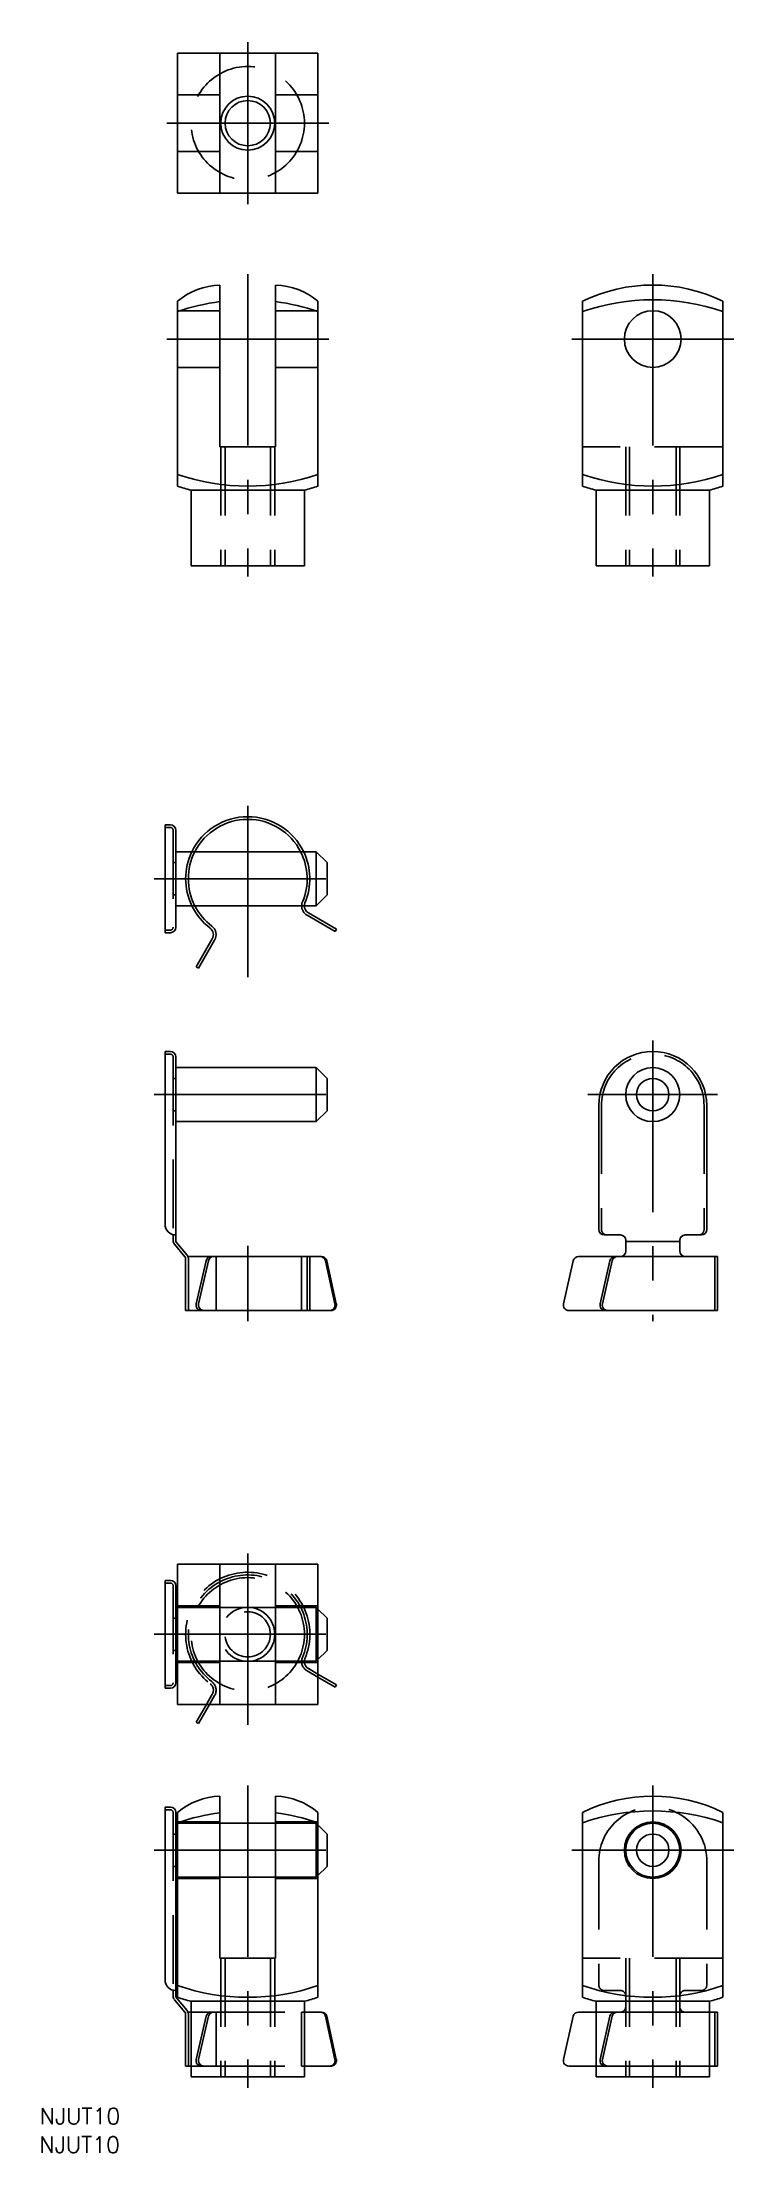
# Model space of a CAD drawing. Extents: x -38 to 90, y -96 to 295.
import ezdxf

# ---------------------------------------------------------------- set-up
doc = ezdxf.new("R2010")
doc.units = 0
doc.linetypes.add('CENTER', pattern=[50.8, 31.75, -6.35, 6.35, -6.35])
doc.linetypes.add('DASHED', pattern=[19.05, 12.7, -6.35])
doc.layers.get('0').update_dxf_attribs({"linetype": 'CONTINUOUS'})
doc.layers.add('CENTER', color=1, linetype='CENTER')
doc.styles.get("Standard").update_dxf_attribs({"font": 'txt.shx', "height": 3, "bigfont": 'bigfont.shx'})

msp = doc.modelspace()

# ---------------------------------------------------------------- linework, layer by layer
at = {"color": 7, "linetype": 'CONTINUOUS'}
for p, q in [((-13, 267), (-13, 293)), ((-13, 293), (13, 293)), ((-5.15, 267), (-5.15, 293)), ((5.15, 267), (5.15, 293)), ((13, 293), (13, 267)), ((13, 267), (-13, 267)), ((-13, 247), (-13, 212.74)), ((-5.15, 220), (-5.15, 250)), ((5.15, 220), (5.15, 250)), ((13, 212.74), (13, 247)), ((62, 212.74), (62, 247)), ((88, 247), (88, 212.74)), ((-5.15, 220), (5.15, 220)), ((-10.5, 212), (-10.5, 198)), ((-10.5, 212), (10.5, 212)), ((10.5, 198), (10.5, 212)), ((85.5, 212), (64.5, 212)), ((64.5, 212), (64.5, 198)), ((85.5, 198), (85.5, 212)), ((-10.5, 198), (10.5, 198)), ((64.5, 198), (85.5, 198)), ((-15.32, 150), (-15.32, 130)), ((-14.32, 150), (-15.32, 150)), ((-13.32, 149), (-13.32, 131)), ((-13.32, 145), (12.68, 145)), ((14.68, 143), (12.68, 145)), ((12.68, 145), (12.68, 135)), ((14.68, 143), (14.68, 137)), ((12.68, 135), (14.68, 137)), ((-13.32, 135), (12.68, 135)), ((10.98, 133.23), (16.18, 130.23)), ((11.23, 133.66), (16.43, 130.66)), ((-14.32, 130), (-15.32, 130)), ((16.18, 130.23), (16.43, 130.66)), ((-6.56, 128.89), (-9.56, 123.7)), ((-6.13, 128.64), (-9.12, 123.45)), ((-9.56, 123.7), (-9.12, 123.45)), ((-15.32, 76), (-15.32, 108)), ((-15.32, 108), (-14.32, 108)), ((-13.32, 107), (-13.32, 72.95)), ((-13.32, 105), (12.68, 105)), ((12.68, 105), (12.68, 95)), ((14.68, 103), (12.68, 105)), ((14.68, 103), (14.68, 97)), ((65, 98), (65, 75)), ((85, 98), (85, 75)), ((-13.32, 95), (12.68, 95)), ((12.68, 95), (14.68, 97)), ((-13.82, 74.06), (-13.82, 72.95)), ((-11.62, 69.96), (-13.58, 72.3)), ((-11.23, 70.28), (-13.2, 72.63)), ((69, 74), (66, 74)), ((70, 73), (70, 71)), ((80, 72.77), (70, 72.77)), ((80, 73), (80, 71)), ((84, 74), (81, 74)), ((-11.5, 69.64), (-11.5, 60)), ((-11.07, 70), (13.65, 70)), ((-7.72, 69.22), (-9.53, 61.22)), ((-7.29, 69.22), (-9.1, 61.22)), ((-5.86, 60), (-5.86, 70)), ((9.98, 60), (9.98, 70)), ((14.38, 69.22), (16.15, 61.22)), ((14.63, 69.22), (16.4, 61.22)), ((60.29, 69.22), (58.47, 61.22)), ((61.26, 70), (87, 70)), ((67.07, 69.22), (65.25, 61.22)), ((67.5, 69.22), (65.69, 61.22)), ((87, 70), (87, 60)), ((-11.5, 60), (15.43, 60)), ((87, 60), (59.45, 60)), ((-13, -13), (-13, 13)), ((-13, 13), (13, 13)), ((-5.15, -13), (-5.15, 13)), ((5.15, -13), (5.15, 13)), ((13, 13), (13, -13)), ((-15.32, 10), (-15.32, -10)), ((-14.32, 10), (-15.32, 10)), ((-13.32, 9), (-13.32, -9)), ((-13.32, 5), (-13, 5)), ((-5.15, 5), (5.15, 5)), ((14.68, 3), (13, 4.68)), ((14.68, 3), (14.68, -3)), ((13, -4.68), (14.68, -3)), ((-13.32, -5), (-13, -5)), ((-5.15, -5), (5.15, -5)), ((13, -7.36), (16.43, -9.34)), ((-14.32, -10), (-15.32, -10)), ((13, -7.94), (16.18, -9.77)), ((16.18, -9.77), (16.43, -9.34)), ((13, -13), (-13, -13)), ((-7.65, -13), (-9.56, -16.3)), ((-7.07, -13), (-9.12, -16.55)), ((-9.56, -16.3), (-9.12, -16.55)), ((-5.15, -60), (-5.15, -30)), ((5.15, -60), (5.15, -30)), ((-15.32, -64), (-15.32, -32)), ((-15.32, -32), (-14.32, -32)), ((-13.32, -33), (-13.32, -67.05)), ((-13.32, -35), (-13, -35)), ((-13, -33), (-13, -67.26)), ((-5.15, -35), (5.15, -35)), ((13, -67.26), (13, -33)), ((62, -67.26), (62, -33)), ((88, -33), (88, -67.26)), ((14.68, -37), (13, -35.32)), ((14.68, -37), (14.68, -43)), ((13, -44.68), (14.68, -43)), ((-13.32, -45), (-13, -45)), ((-5.15, -45), (5.15, -45)), ((-5.15, -60), (5.15, -60)), ((-13.82, -65.94), (-13.82, -67.05)), ((-11.62, -70.04), (-13.58, -67.7)), ((-11.23, -69.72), (-13.2, -67.37)), ((-11.5, -70.36), (-11.5, -80)), ((-11.07, -70), (-5.86, -70)), ((-10.5, -68), (10.5, -68)), ((-10.5, -68), (-10.5, -70)), ((-5.86, -80), (-5.86, -70)), ((9.98, -80), (9.98, -70)), ((9.98, -70), (13.65, -70)), ((10.5, -70), (10.5, -68)), ((61.26, -70), (64.5, -70)), ((85.5, -68), (64.5, -68)), ((64.5, -68), (64.5, -82)), ((68.04, -70), (87, -70)), ((85.5, -70), (85.5, -68)), ((87, -70), (87, -80)), ((-7.72, -70.78), (-9.53, -78.78)), ((-7.29, -70.78), (-9.1, -78.78)), ((14.38, -70.78), (16.15, -78.78)), ((14.63, -70.78), (16.4, -78.78)), ((60.29, -70.78), (58.47, -78.78)), ((67.07, -70.78), (65.25, -78.78)), ((67.5, -70.78), (65.69, -78.78)), ((-11.5, -80), (-5.86, -80)), ((-10.5, -80), (-10.5, -82)), ((-10.5, -82), (10.5, -82)), ((9.98, -80), (15.43, -80)), ((10.5, -82), (10.5, -80)), ((64.5, -80), (59.45, -80)), ((64.5, -82), (85.5, -82)), ((87, -80), (66.22, -80)), ((85.5, -82), (85.5, -80))]:
    msp.add_line(p, q, dxfattribs=at)
at = {"color": 3, "linetype": 'DASHED'}
for p, q in [((-13, 285.25), (-5.15, 285.25)), ((5.15, 285.25), (13, 285.25)), ((-13, 274.75), (-5.15, 274.75)), ((5.15, 274.75), (13, 274.75)), ((-13, 245.25), (-5.15, 245.25)), ((5.15, 245.25), (13, 245.25)), ((-13, 234.75), (-5.15, 234.75)), ((5.15, 234.75), (13, 234.75)), ((-5, 220), (-5, 198)), ((-4.19, 220), (-4.19, 198)), ((4.19, 220), (4.19, 198)), ((5, 220), (5, 198)), ((88, 220), (62, 220)), ((70, 220), (70, 198)), ((70.68, 220), (70.68, 198)), ((79.32, 220), (79.32, 198)), ((80, 220), (80, 198)), ((-14.32, 149.5), (-15.32, 149.5)), ((-13.82, 149), (-13.82, 131)), ((-13.32, 143), (-13.82, 143)), ((-13.82, 137), (-13.32, 137)), ((-14.32, 130.5), (-15.32, 130.5)), ((-15.32, 107.5), (-14.32, 107.5)), ((-13.82, 107), (-13.82, 74.06)), ((-13.32, 103), (-13.82, 103)), ((65.5, 98), (65.5, 75)), ((84.5, 98), (84.5, 75)), ((-13.82, 97), (-13.32, 97)), ((-11, 69.64), (-11, 60)), ((11, 60), (11, 70)), ((11.5, 60), (11.5, 70)), ((86.5, 70), (86.5, 60)), ((-14.32, 9.5), (-15.32, 9.5)), ((-13.82, 9), (-13.82, -9)), ((-13, 5.25), (-5.15, 5.25)), ((-13, 5), (-5.15, 5)), ((5.15, 5.25), (13, 5.25)), ((5.15, 5), (12.68, 5)), ((12.68, 5), (12.68, -5)), ((13, 4.68), (12.68, 5)), ((-13.32, 3), (-13.82, 3)), ((-13.82, -3), (-13.32, -3)), ((-13, -5), (-5.15, -5)), ((-13, -5.25), (-5.15, -5.25)), ((5.15, -5), (12.68, -5)), ((5.15, -5.25), (13, -5.25)), ((10.98, -6.77), (13, -7.94)), ((11.23, -6.34), (13, -7.36)), ((12.68, -5), (13, -4.68)), ((-14.32, -9.5), (-15.32, -9.5)), ((-6.56, -11.11), (-7.65, -13)), ((-6.13, -11.36), (-7.07, -13)), ((-15.32, -32.5), (-14.32, -32.5)), ((-13.82, -33), (-13.82, -65.94)), ((-13, -34.75), (-5.15, -34.75)), ((-13, -35), (-5.15, -35)), ((5.15, -34.75), (13, -34.75)), ((5.15, -35), (12.68, -35)), ((12.68, -35), (12.68, -45)), ((13, -35.32), (12.68, -35)), ((-13.32, -37), (-13.82, -37)), ((-13.82, -43), (-13.32, -43)), ((65, -42), (65, -65)), ((85, -42), (85, -65)), ((-13, -45), (-5.15, -45)), ((-13, -45.25), (-5.15, -45.25)), ((5.15, -45), (12.68, -45)), ((5.15, -45.25), (13, -45.25)), ((12.68, -45), (13, -44.68)), ((-5, -60), (-5, -82)), ((-4.19, -60), (-4.19, -82)), ((4.19, -60), (4.19, -82)), ((5, -60), (5, -82)), ((88, -60), (62, -60)), ((70, -60), (70, -82)), ((70.68, -60), (70.68, -82)), ((79.32, -60), (79.32, -82)), ((80, -60), (80, -82)), ((69, -66), (66, -66)), ((84, -66), (81, -66)), ((-11, -70.36), (-11, -80)), ((-10.5, -70), (-10.5, -80)), ((-5.86, -70), (9.98, -70)), ((10.5, -80), (10.5, -70)), ((64.5, -70), (68.04, -70)), ((70, -67), (70, -69)), ((80, -67), (80, -69)), ((85.5, -80), (85.5, -70)), ((86.5, -70), (86.5, -80)), ((-5.86, -80), (9.98, -80)), ((66.22, -80), (64.5, -80))]:
    msp.add_line(p, q, dxfattribs=at)
for centre, radius in [((0, 280), 10.5), ((0, 0), 10.5), ((0, 0), 5), ((0, 0), 4.19)]:
    msp.add_circle(centre, radius, dxfattribs=at)
at = {"color": 3, "linetype": 'CONTINUOUS'}
msp.add_circle((0, 280), 5, dxfattribs=at)
at = {"color": 7, "linetype": 'CONTINUOUS'}
for centre, radius in [((0, 280), 4.19), ((75, 240), 5.25), ((75, 100), 5), ((75, 100), 3), ((75, -40), 5.25), ((75, -40), 5), ((75, -40), 3)]:
    msp.add_circle(centre, radius, dxfattribs=at)
for centre, radius, start, end in [((-4.8, 237.31), 12.7, 91.5909, 130.2394), ((0, 207.37), 39.9, 97.4169, 109.0174), ((4.8, 237.31), 12.7, 49.7606, 88.4091), ((0, 207.37), 39.9, 70.9826, 82.5831), ((75, 220.34), 29.67, 64.0108, 115.9892), ((75, 207.37), 39.9, 70.9826, 109.0174), ((0, 252.64), 39.9, 250.9826, 289.0174), ((0.5, 253.83), 43.25, 251.8117, 255.2658), ((-0.5, 253.83), 43.25, 284.7342, 288.1883), ((75, 252.64), 39.9, 250.9826, 289.0174), ((75.5, 253.83), 43.25, 251.8117, 255.2658), ((74.5, 253.83), 43.25, 284.7342, 288.1883), ((-14.32, 149), 1, 0.114, 90), ((0, 140), 11.5, 25.7715, 154.2285), ((0, 140), 11, 27.0357, 152.9643), ((0, 140), 11.5, 205.7715, 232.8192), ((0, 140), 11, 207.0357, 232.8148), ((11.98, 134.96), 2, 178.8614, 240), ((11.98, 134.96), 1.5, 178.4818, 240), ((-14.32, 131), 1, 270, 0), ((-7.86, 129.64), 1.5, 330, 52.8192), ((-7.86, 129.64), 2, 330, 52.8148), ((-14.32, 107), 1, 0, 90), ((75, 98), 10, 0, 180), ((-13.32, 76), 2, 180, 270), ((66, 75), 1, 180, 270), ((84, 75), 1, 270, 0), ((-12.82, 72.95), 1, 180, 220), ((-12.82, 72.95), 0.5, 180, 220), ((69, 73), 1, 0, 90), ((69, 71), 1, 270, 0), ((81, 73), 1, 90, 180), ((81, 71), 1, 180, 270), ((-12, 69.64), 0.5, 360, 40), ((-12, 69.64), 1, 21.1509, 40), ((-6.74, 69), 1.01, 94.3863, 167.1048), ((-6.31, 69), 1.01, 94.3863, 167.1048), ((13.4, 69), 1, 12.5429, 90.4354), ((13.65, 69), 1, 12.5416, 90), ((61.26, 69), 1, 90, 167.2391), ((68.04, 69), 1, 90, 167.2391), ((68.47, 69), 1, 90, 167.2391), ((-8.56, 61), 1, 167.4712, 270), ((-8.12, 61), 1, 167.4712, 270), ((15.18, 61), 1, 270, 12.5288), ((15.43, 61), 1, 270, 12.5288), ((59.45, 61), 1, 167.4712, 270), ((66.23, 61), 1, 167.4712, 270), ((66.66, 61), 1, 167.4712, 270), ((-14.32, 9), 1, 0.114, 90), ((-14.32, -9), 1, 270, 0), ((-4.8, -42.69), 12.7, 91.5909, 130.2394), ((4.8, -42.69), 12.7, 49.7606, 88.4091), ((75, -59.66), 29.67, 64.0108, 115.9892), ((-14.32, -33), 1, 0, 90), ((0, -72.63), 39.9, 97.4169, 109.0174), ((0, -72.63), 39.9, 70.9826, 82.5831), ((75, -72.63), 39.9, 70.9826, 109.0174), ((-13.32, -64), 2, 180, 270), ((0, -27.36), 39.9, 250.9826, 289.0174), ((75, -27.36), 39.9, 250.9826, 289.0174), ((-12.82, -67.05), 1, 180, 220), ((-12.82, -67.05), 0.5, 180, 220), ((0.5, -26.17), 43.25, 251.8117, 255.2658), ((-12, -70.36), 0.5, 360, 40), ((-12, -70.36), 1, 21.1509, 40), ((-6.74, -71), 1.01, 94.3863, 167.1048), ((-6.31, -71), 1.01, 94.3863, 167.1048), ((-0.5, -26.17), 43.25, 284.7342, 288.1883), ((13.4, -71), 1, 12.5429, 90.4354), ((13.65, -71), 1, 12.5416, 90), ((61.26, -71), 1, 90, 167.2391), ((75.5, -26.17), 43.25, 251.8117, 255.2658), ((68.04, -71), 1, 90, 167.2391), ((68.47, -71), 1, 90, 167.2391), ((74.5, -26.17), 43.25, 284.7342, 288.1883), ((-8.56, -79), 1, 167.4712, 270), ((-8.12, -79), 1, 167.4712, 270), ((15.18, -79), 1, 270, 12.5288), ((15.43, -79), 1, 270, 12.5288), ((59.45, -79), 1, 167.4712, 270), ((66.23, -79), 1, 167.4712, 270), ((66.66, -79), 1, 167.4712, 270)]:
    msp.add_arc(centre, radius, start, end, dxfattribs=at)
at = {"color": 3, "linetype": 'DASHED'}
for centre, radius, start, end in [((-14.32, 149), 0.5, 0, 90), ((0, 140), 11.5, 154.2285, 205.7715), ((0, 140), 11, 152.9643, 207.0357), ((0, 140), 11, 337.1808, 27.0357), ((0, 140), 11.5, 337.1808, 25.7715), ((11.98, 134.96), 2, 157.1808, 178.8614), ((11.98, 134.96), 1.5, 157.1808, 178.4818), ((-14.32, 131), 0.5, 270, 0), ((-14.32, 107), 0.5, 0, 90), ((75, 98), 9.5, 0, 180), ((66.5, 75), 1, 180, 270), ((83.5, 75), 1, 270, 0), ((-12, 69.64), 1, 360, 21.1509), ((-14.32, 9), 0.5, 0, 90), ((0, 0), 11.5, 336.9636, 233.1367), ((0, 0), 11, 336.923, 232.8148), ((11.98, -5.04), 2, 157.1808, 240), ((11.98, -5.04), 1.5, 157.1808, 240), ((-14.32, -9), 0.5, 270, 0), ((-7.86, -10.36), 1.5, 330, 52.8192), ((-7.86, -10.36), 2, 330, 52.8148), ((-14.32, -33), 0.5, 0, 90), ((75, -42), 10, 0, 180), ((66, -65), 1, 180, 270), ((69, -67), 1, 0, 90), ((81, -67), 1, 90, 180), ((84, -65), 1, 270, 0), ((-12, -70.36), 1, 360, 21.1509), ((69, -69), 1, 270, 0), ((81, -69), 1, 180, 270)]:
    msp.add_arc(centre, radius, start, end, dxfattribs=at)
at = {"layer": 'CENTER', "color": 1, "linetype": 'CENTER'}
for p, q in [((0, 295), (0, 265)), ((-15, 280), (15, 280)), ((0, 252), (0, 196)), ((75, 252), (75, 196)), ((-15, 240), (15, 240)), ((60, 240), (90, 240)), ((0, 153.5), (0, 121.45)), ((-17.32, 140), (16.68, 140)), ((75, 110), (75, 58)), ((-17.32, 100), (16.68, 100)), ((87, 100), (63, 100)), ((0, 72), (0, 58)), ((0, 15), (0, -18.55)), ((-17.32, 0), (16.68, 0)), ((0, -28), (0, -84)), ((75, -28), (75, -84)), ((-17.32, -40), (16.68, -40)), ((60, -40), (90, -40))]:
    msp.add_line(p, q, dxfattribs=at)

# ---------------------------------------------------------------- texts
at = {"color": 7, "linetype": 'CONTINUOUS'}
for p in [(-38.51, -90.79), (-38.57, -96.07)]:
    msp.add_text('NJUT10', height=3, dxfattribs=at).set_placement(p)

doc.saveas('drawing.dxf')
